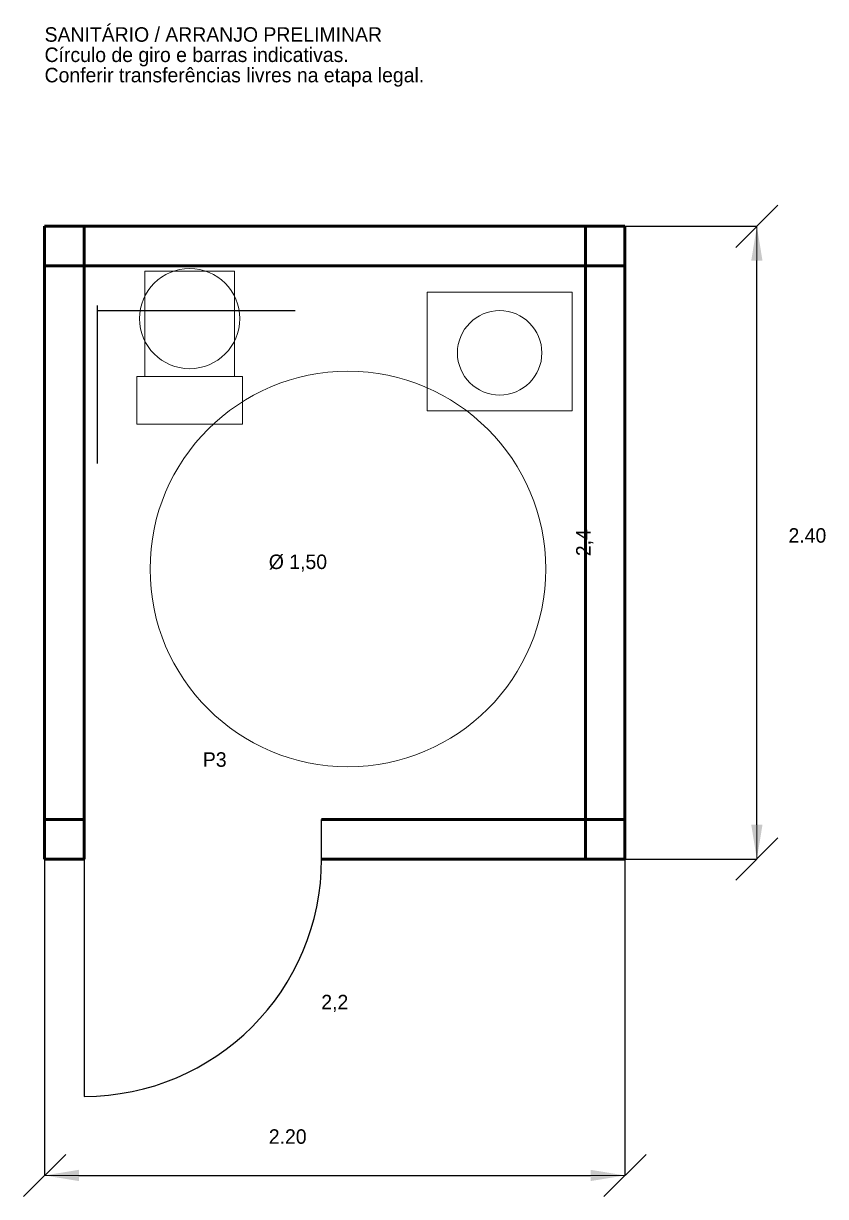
# Model space of a CAD drawing. Header units: metres. Extents: x -2 to 623, y -2 to 50.
# Drawn here: x 589.92 to 592.96, y -1.28 to 3.169 of the extents above; entities that cross this region are included whole.
import ezdxf

# ---------------------------------------------------------------- set-up
doc = ezdxf.new("R2010")
doc.units = ezdxf.units.M
for name, color, linetype, lineweight in [('COTAS', 2, 'Continuous', 13), ('ESQUADRIAS', 4, 'Continuous', 25), ('MOBILIARIO', 8, 'Continuous', 15), ('PAREDES', 7, 'Continuous', 50), ('TEXTOS', 7, 'Continuous', 15)]:
    doc.layers.add(name, color=color, linetype=linetype, lineweight=lineweight)
doc.dimstyles.get("Standard").update_dxf_attribs({"dimtxt": 2.5, "dimasz": 2.5, "dimexe": 1.25, "dimexo": 0.625, "dimtad": 1, "dimcen": 2.5, "dimazin": 3, "dimtfac": 1, "dimtmove": 0, "dimatfit": 3})

# ---------------------------------------------------------------- blocks, each defined once
blk = doc.blocks.new('_CLOSEDFILLED')
at = {"color": 0, "linetype": 'BYBLOCK'}
blk.add_solid([(-1, 0.164), (0, 0), (-1, -0.164)], dxfattribs=at)
blk = doc.blocks.new('*D73')
for p, q in [((590, 0), (590, -1.2)), ((592.2, 0), (592.2, -1.2)), ((590.13, -1.2), (592.07, -1.2))]:
    blk.add_line(p, q)
at = {"layer": 'Defpoints'}
for p in [(590, 0), (592.2, 0), (590, -1.2)]:
    blk.add_point(p, dxfattribs=at)
at = {"layer": 'COTAS', "xscale": 0.13, "yscale": 0.13, "rotation": 180}
blk.add_blockref('_CLOSEDFILLED', (590, -1.2), dxfattribs=at)
at = {"layer": 'COTAS', "xscale": 0.13, "yscale": 0.13}
blk.add_blockref('_CLOSEDFILLED', (592.2, -1.2), dxfattribs=at)
at = {"layer": 'COTAS', "insert": (591.1, -0.5475), "char_height": 0.055, "attachment_point": 5}
blk.add_mtext('2,2', dxfattribs=at)
blk = doc.blocks.new('*D74')
for p, q in [((592.2, 2.4), (592.7, 2.4)), ((592.7, 0.13), (592.7, 2.27)), ((592.2, 0), (592.7, 0))]:
    blk.add_line(p, q)
at = {"layer": 'Defpoints'}
for p in [(592.2, 2.4), (592.2, 0), (592.7, 0)]:
    blk.add_point(p, dxfattribs=at)
at = {"layer": 'COTAS', "xscale": 0.13, "yscale": 0.13}
for p, rotation in [((592.7, 2.4), 90), ((592.7, 0), 270)]:
    blk.add_blockref('_CLOSEDFILLED', p, dxfattribs=dict(at, rotation=rotation))
at = {"layer": 'COTAS', "insert": (592.0475, 1.2), "char_height": 0.055, "attachment_point": 5, "rotation": 90}
blk.add_mtext('2,4', dxfattribs=at)

msp = doc.modelspace()

# ---------------------------------------------------------------- linework, layer by layer
at = {"layer": 'COTAS'}
for p, q in [((592.62, 2.32), (592.78, 2.48)), ((592.2, 2.4), (592.55, 2.4)), ((592.7, 0), (592.7, 2.4)), ((592.62, -0.08), (592.78, 0.08)), ((590, 0), (590, -1.05)), ((592.2, 0), (592.2, -1.05)), ((592.2, 0), (592.55, 0)), ((589.92, -1.28), (590.08, -1.12)), ((592.12, -1.28), (592.28, -1.12)), ((590, -1.2), (592.2, -1.2))]:
    msp.add_line(p, q, dxfattribs=at)
at = {"layer": 'ESQUADRIAS'}
for p, q in [((590.2, 1.5), (590.2, 2.1)), ((590.2, 2.08), (590.95, 2.08)), ((590.15, 0), (590.15, 0.15)), ((591.05, 0), (591.05, 0.15)), ((590.15, 0), (590.15, -0.9))]:
    msp.add_line(p, q, dxfattribs=at)
msp.add_arc((590.15, 0), 0.9, 270, 360, dxfattribs=at)
at = {"layer": 'MOBILIARIO'}
for p, q in [((590.72, 2.23), (590.38, 2.23)), ((590.38, 2.23), (590.38, 1.83)), ((590.72, 1.83), (590.72, 2.23)), ((592, 2.15), (591.45, 2.15)), ((591.45, 2.15), (591.45, 1.7)), ((592, 1.7), (592, 2.15)), ((590.75, 1.83), (590.35, 1.83)), ((590.35, 1.83), (590.35, 1.65)), ((590.38, 1.83), (590.72, 1.83)), ((590.75, 1.65), (590.75, 1.83)), ((591.45, 1.7), (592, 1.7)), ((590.35, 1.65), (590.75, 1.65))]:
    msp.add_line(p, q, dxfattribs=at)
for centre, radius in [((590.55, 2.05), 0.19), ((591.725, 1.92), 0.16), ((591.15, 1.1), 0.75)]:
    msp.add_circle(centre, radius, dxfattribs=at)
at = {"layer": 'PAREDES'}
for p, q in [((590, 2.4), (592.2, 2.4)), ((590, 0), (590, 2.4)), ((590.15, 0), (590.15, 2.4)), ((592.05, 0), (592.05, 2.4)), ((592.2, 0), (592.2, 2.4)), ((590, 2.25), (592.2, 2.25)), ((590, 0.15), (590.15, 0.15)), ((591.05, 0.15), (592.2, 0.15)), ((590, 0), (590.15, 0)), ((591.05, 0), (592.2, 0))]:
    msp.add_line(p, q, dxfattribs=at)

# ---------------------------------------------------------------- texts
at = {"layer": 'COTAS'}
for s, p in [('2.40', (592.82, 1.2)), ('2.20', (590.85, -1.08))]:
    msp.add_text(s, height=0.055, dxfattribs=at).set_placement(p)
at = {"layer": 'TEXTOS'}
for s, p in [('SANITÁRIO / ARRANJO PRELIMINAR', (590, 3.1)), ('Círculo de giro e barras indicativas.', (590, 3.023)), ('Conferir transferências livres na etapa legal.', (590, 2.946)), ('Ø 1,50', (590.85, 1.1)), ('P3', (590.6, 0.35))]:
    msp.add_text(s, height=0.055, dxfattribs=at).set_placement(p)

# ---------------------------------------------------------------- dimensions: what is measured, and where the dimension line sits
at = {"layer": 'COTAS'}
dim = msp.add_linear_dim(base=(592.7, 0), p1=(592.2, 0), p2=(592.2, 2.4), angle=90, dimstyle='Standard', override={"dimtxt": 0.055, "dimasz": 0.13, "dimtad": 1, "dimdec": 2}, dxfattribs=at)
dim.commit()
dim.dimension.update_dxf_attribs({"geometry": '*D74', "text_midpoint": (592.0475, 1.2)})
dim = msp.add_linear_dim(base=(590, -1.2), p1=(590, 0), p2=(592.2, 0), dimstyle='Standard', override={"dimtxt": 0.055, "dimasz": 0.13, "dimtad": 1, "dimdec": 2}, dxfattribs=at)
dim.commit()
dim.dimension.update_dxf_attribs({"geometry": '*D73', "text_midpoint": (591.1, -0.5475)})

doc.saveas('drawing.dxf')
